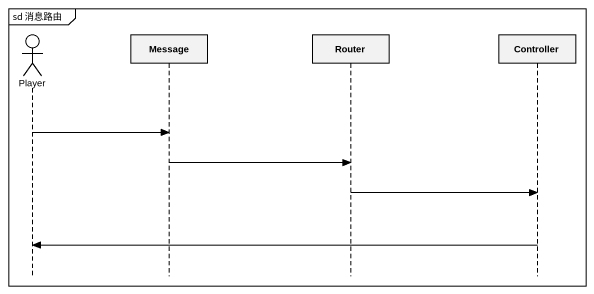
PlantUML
@startuml
mainframe sd 消息路由
hide footbox
actor Player
participant Message
participant Router
participant Controller

Player -> Message
Message -> Router
Router -> Controller
Controller -> Player
@enduml
